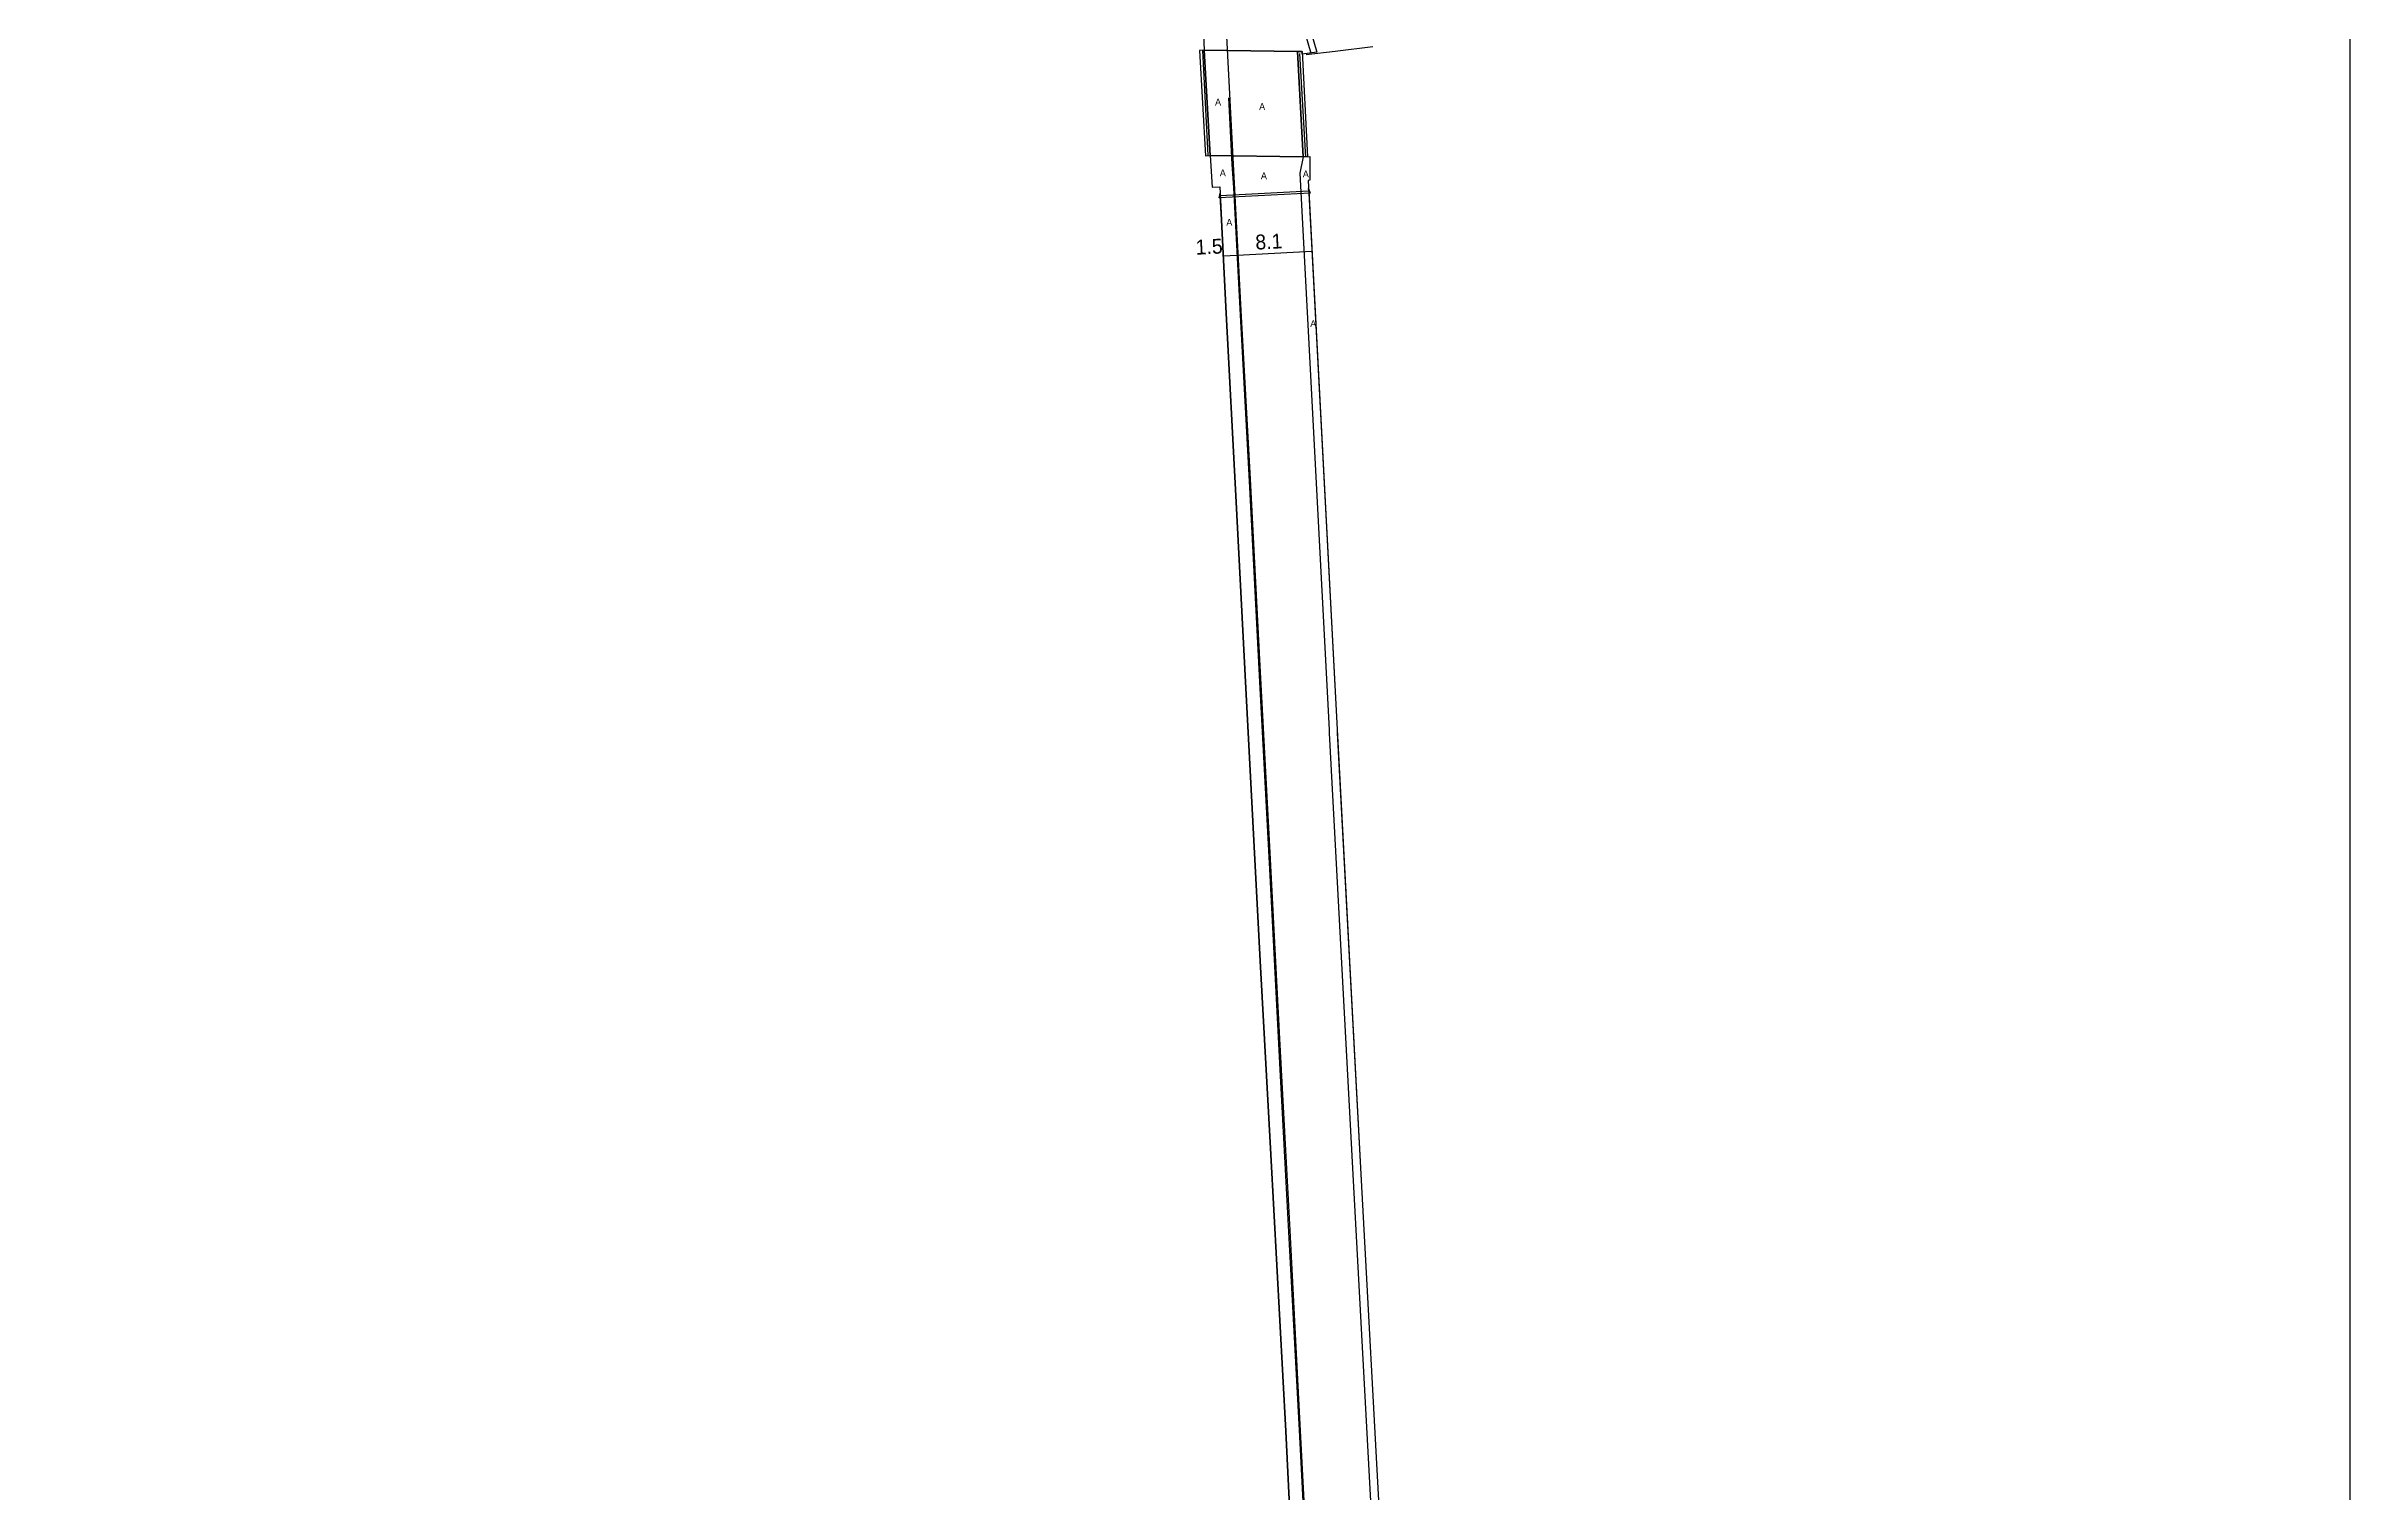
# Model space of a CAD drawing. Header units: metres. Extents: x -12000 to -11200, y -102000 to -99000.
# Drawn here: x -11448.4 to -11200, y -101272 to -101116 of the extents above; entities that cross this region are included whole.
import ezdxf

# ---------------------------------------------------------------- set-up
doc = ezdxf.new("R2010")
doc.units = ezdxf.units.M
doc.header["$LTSCALE"] = 2.5
for name, color, linetype in [('側溝・桝', 7, 'Continuous'), ('図郭', 7, 'Continuous'), ('幅員', 7, 'Continuous'), ('歩道・分離帯・安全施設', 7, 'Continuous'), ('舗装', 7, 'Continuous'), ('道路', 7, 'Continuous')]:
    doc.layers.add(name, color=color, linetype=linetype)
doc.styles.get("Standard").update_dxf_attribs({"font": ''})
doc.styles.add('YOKO_DECO', font='')
doc.styles.get('Standard').set_extended_font_data('@MS PGothic')
doc.styles.get('YOKO_DECO').set_extended_font_data('MS PGothic')

msp = doc.modelspace()

# ---------------------------------------------------------------- linework, layer by layer
at = {"layer": '側溝・桝'}
msp.add_lwpolyline([(-11313.15, -101110.57), (-11313.8, -101110.68), (-11312.05, -101116.77)], dxfattribs=at)
at = {"layer": '図郭'}
msp.add_lwpolyline([(-12000, -100800), (-11200, -100800), (-11200, -101400), (-12000, -101400)], close=True, dxfattribs=at)
at = {"layer": '幅員'}
for points in [[(-11321.48, -101138.62), (-11319.96, -101138.54)], [(-11319.96, -101138.54), (-11311.92, -101138.11)]]:
    msp.add_lwpolyline(points, dxfattribs=at)
at = {"layer": '歩道・分離帯・安全施設'}
for points in [[(-11322.62, -101086.05), (-11320.4, -101128.74), (-11319.58, -101144.53), (-11318.58, -101162.7), (-11317.53, -101182.83), (-11316.44, -101202.99), (-11315.4, -101223.02), (-11314.3, -101243.7), (-11313.24, -101263.93), (-11312.21, -101283.78), (-11311.12, -101304.16), (-11310.04, -101325.24), (-11309.03, -101344.03), (-11307.97, -101364.51), (-11306.84, -101385.94), (-11306.1, -101400)], [(-11322.62, -101086.05), (-11320.4, -101128.74), (-11319.58, -101144.53), (-11318.58, -101162.7), (-11317.53, -101182.83), (-11316.44, -101202.99), (-11315.4, -101223.02), (-11314.3, -101243.7), (-11313.24, -101263.93), (-11312.21, -101283.78), (-11311.12, -101304.16), (-11310.04, -101325.24), (-11309.03, -101344.03), (-11307.97, -101364.51), (-11306.84, -101385.94), (-11306.1, -101400)], [(-11323.7, -101116.48), (-11323.12, -101127.77)], [(-11312.54, -101116.91), (-11309.42, -101116.56), (-11305.36, -101116.05)], [(-11312.57, -101128), (-11313.22, -101116.82)], [(-11306.23, -101400), (-11306.89, -101387.39), (-11307.97, -101366.61), (-11309.05, -101345.96), (-11310, -101327.77), (-11311.11, -101306.95), (-11312.19, -101286.12), (-11313.27, -101265.21), (-11314.24, -101247.23), (-11315.33, -101226.35), (-11316.43, -101205.42), (-11317.54, -101184.55), (-11318.61, -101163.6), (-11319.58, -101145.66), (-11320.35, -101131.31), (-11320.5, -101128.74), (-11320.88, -101121.6)], [(-11312.85, -101127.97), (-11313.23, -101129.72), (-11310.07, -101189.72), (-11310.05, -101190.09), (-11307.43, -101238.98), (-11305.46, -101275.51), (-11301.56, -101349.71), (-11298.96, -101400)], [(-11312.85, -101127.97), (-11313.23, -101129.72), (-11310.07, -101189.72), (-11310.05, -101190.09), (-11307.43, -101238.98), (-11305.46, -101275.51), (-11301.56, -101349.71), (-11298.96, -101400)]]:
    msp.add_lwpolyline(points, dxfattribs=at)
at = {"layer": '舗装'}
for points in [[(-11313.48, -101116.61), (-11323.54, -101116.46)], [(-11322.88, -101127.8), (-11312.85, -101127.97)]]:
    msp.add_lwpolyline(points, dxfattribs=at)
at = {"layer": '道路'}
for points in [[(-11325.16, -101080.8), (-11323.54, -101116.46), (-11322.88, -101127.8), (-11322.68, -101131.22), (-11321.86, -101131.17), (-11321.82, -101131.88), (-11321.68, -101134.74), (-11321.19, -101144.13), (-11320.09, -101165.18), (-11319.06, -101184.56), (-11317.5, -101214.62), (-11316.36, -101235.51), (-11314.74, -101265.31), (-11313.53, -101289.64), (-11312.43, -101310.47), (-11311.38, -101331.16), (-11310.3, -101351.24), (-11309.23, -101372.28), (-11308.33, -101391.27), (-11307.9, -101400)], [(-11313.15, -101110.57), (-11311.39, -101116.68), (-11312.97, -101116.89), (-11312.98, -101116.59), (-11313.48, -101116.61), (-11312.85, -101127.97), (-11312.15, -101127.93), (-11312.14, -101130.47), (-11312.32, -101130.49), (-11309.2, -101189.68), (-11309.18, -101190.04), (-11306.56, -101238.93), (-11304.6, -101275.46), (-11300.7, -101349.67), (-11298.09, -101400)], [(-11307.9, -101400), (-11308.33, -101391.27), (-11309.23, -101372.28), (-11310.3, -101351.24), (-11311.38, -101331.16), (-11312.43, -101310.47), (-11313.53, -101289.64), (-11314.74, -101265.31), (-11316.36, -101235.51), (-11317.5, -101214.62), (-11319.06, -101184.56), (-11320.09, -101165.18), (-11321.19, -101144.13), (-11321.68, -101134.74), (-11321.81, -101132.13), (-11312.26, -101131.63), (-11309.2, -101189.68), (-11306.56, -101238.93), (-11304.6, -101275.46)]]:
    msp.add_lwpolyline(points, dxfattribs=at)
for points in [[(-11322.88, -101127.8), (-11323.54, -101116.46), (-11324.04, -101116.49), (-11323.38, -101127.83)], [(-11312.85, -101127.97), (-11322.88, -101127.8), (-11323.54, -101116.46), (-11313.48, -101116.61)], [(-11312.98, -101116.59), (-11312.39, -101127.95), (-11312.85, -101127.97), (-11313.48, -101116.61)], [(-11312.26, -101131.63), (-11312.28, -101131.38), (-11312.12, -101131.87), (-11321.92, -101132.39), (-11321.82, -101131.88), (-11321.81, -101132.13)]]:
    msp.add_lwpolyline(points, close=True, dxfattribs=at)

# ---------------------------------------------------------------- texts
at = {"layer": '幅員'}
for s, p in [('8.1', (-11317.97, -101137.96)), ('1.5', (-11324.41, -101138.51))]:
    msp.add_text(s, height=1.6, rotation=3, dxfattribs=at).set_placement(p)
at = {"layer": '舗装', "style": 'YOKO_DECO'}
for p in [(-11322.36, -101122.42, 122.88), (-11317.61, -101122.91, 122.66), (-11321.85, -101130.06, 122.82), (-11317.42, -101130.37, 122.58), (-11312.9, -101130.17, 122.58), (-11321.15, -101135.39, 122.78), (-11312.1, -101146.31, 122.81)]:
    msp.add_text('A', height=0.75, dxfattribs=at).set_placement(p)

doc.saveas('drawing.dxf')
